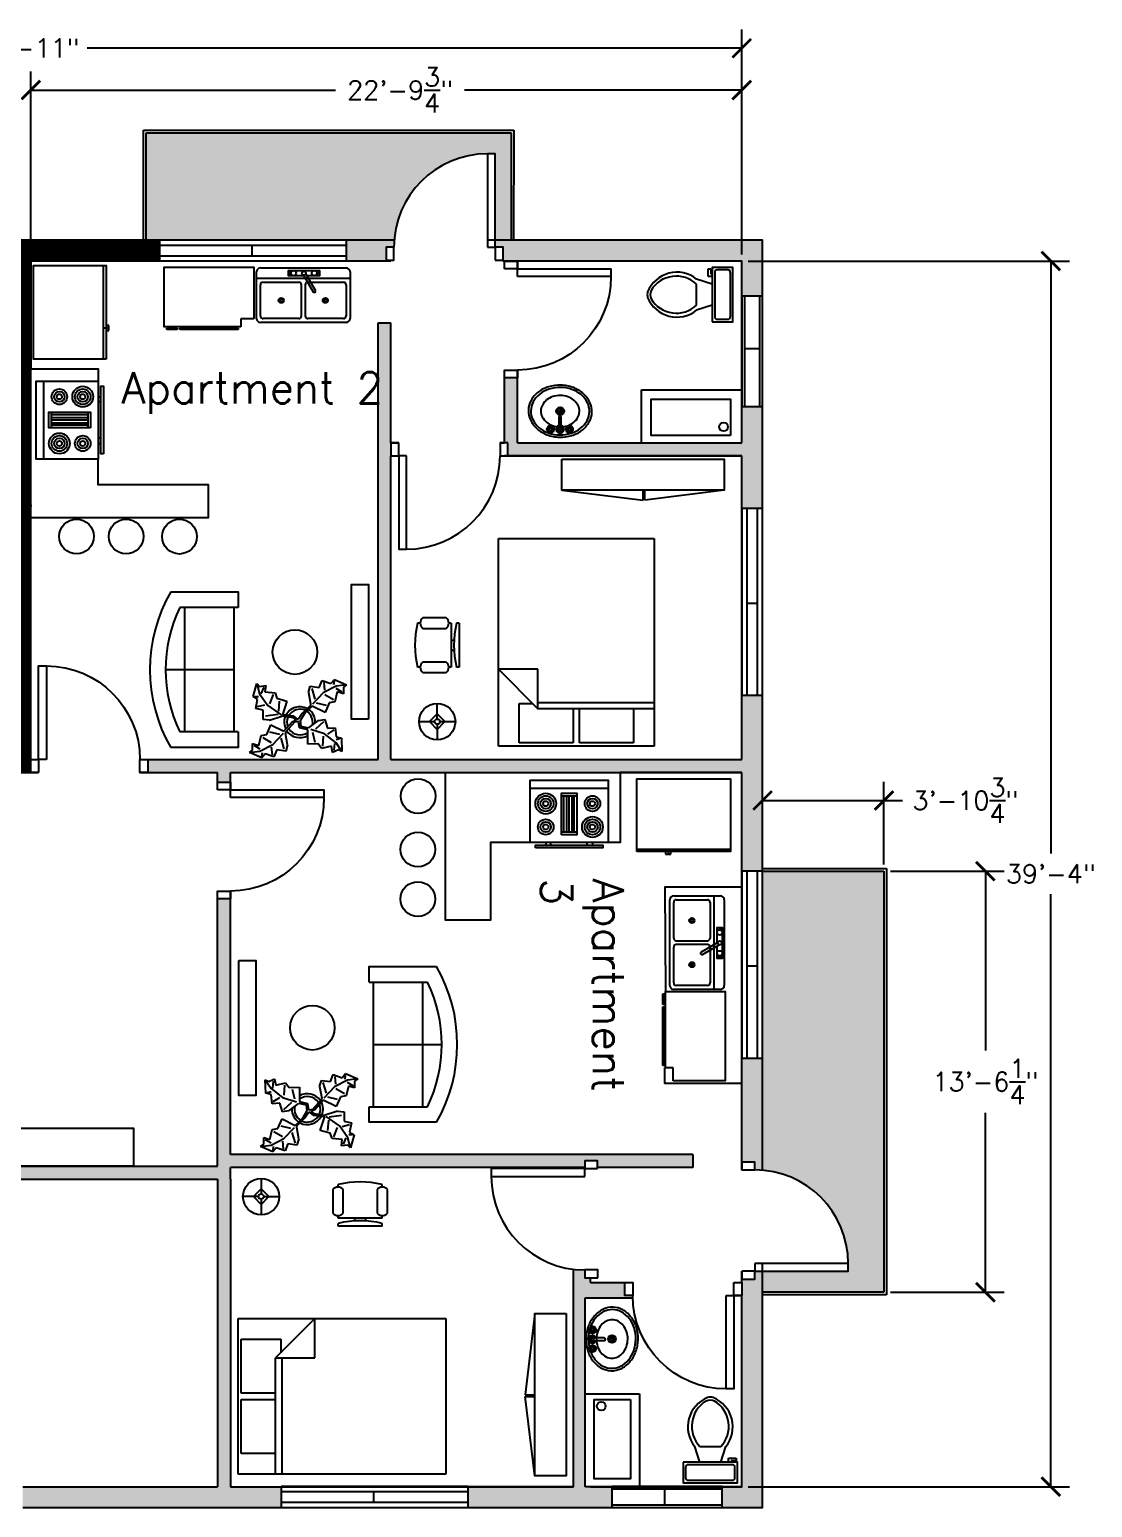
# Model space of a CAD drawing. Header units: inches. Extents: x 580 to 1329, y 344 to 913.
# Drawn here: x 920 to 1329, y 344 to 913 of the extents above; entities that cross this region are included whole.
import ezdxf

# ---------------------------------------------------------------- set-up
doc = ezdxf.new("R2010")
doc.units = ezdxf.units.IN
doc.header["$MEASUREMENT"] = 0
for name, color, linetype in [('Blocks', 4, 'Continuous'), ('Dimensions', 1, 'Continuous'), ('Door', 6, 'Continuous'), ('Hatches', 3, 'Continuous'), ('Text', 2, 'Continuous'), ('Window', 5, 'Continuous')]:
    doc.layers.add(name, color=color, linetype=linetype)
doc.styles.get("Standard").update_dxf_attribs({"font": 'simplex.shx'})
doc.dimstyles.new('Dim', dxfattribs={"dimscale": 40, "dimtxt": 0.18, "dimasz": 0.18, "dimexe": 0.18, "dimexo": 0.0625, "dimgap": 0.09, "dimtad": 0, "dimtih": 1, "dimtoh": 1, "dimzin": 0, "dimdsep": 46, "dimlunit": 4, "dimtxsty": 'Standard', "dimblk": 'ARCHTICK', "dimcen": 0.09, "dimadec": 0, "dimazin": 0, "dimtfac": 1, "dimtofl": 0, "dimtmove": 0, "dimatfit": 3, "dimfxl": 1, "dimtolj": 1, "dimtzin": 0, "dimarcsym": 0})

# ---------------------------------------------------------------- blocks, each defined once
blk = doc.blocks.new('Door 1')
at = {"layer": 'Door'}
for points in [[(-6, 6), (-3, 6), (-3, 42), (-6, 42)], [(-6, 6), (-3, 6), (-3, 42), (-6, 42)], [(-6, 6), (-3, 6), (-3, 42), (-6, 42)], [(-45, 0.99), (-42, 0.99), (-42, 6), (-45, 6)], [(-3, 1), (0, 1), (0, 6), (-3, 6)]]:
    blk.add_lwpolyline(points, close=True, dxfattribs=at)
blk.add_arc((-6, 6), 36, 90, 180, dxfattribs=at)
blk.add_arc((-6, 6), 36, 90, 180, dxfattribs=at)
blk.add_arc((-6, 6), 36, 90, 180, dxfattribs=at)
blk = doc.blocks.new('Window 1')
at = {"layer": 'Window'}
for p, q in [((0, 7.99), (-72, 7.99)), ((-72, 7.99), (-72, 0)), ((0, 6), (-72, 6)), ((-36.5, 6), (-36.5, 2)), ((0, 0), (0, 7.99)), ((0, 0), (0, 7.82)), ((-72, 2), (0, 2)), ((-72, 0), (0, 0))]:
    blk.add_line(p, q, dxfattribs=at)
blk = doc.blocks.new('Window 2')
at = {"layer": 'Window'}
blk.add_line((-29.77, 7), (-29.77, 1), dxfattribs=at)
for points in [[(-50.02, 0), (-7.57, 0), (-7.57, 7.99), (-50.02, 7.99)], [(-50.02, 1), (-7.57, 1), (-7.57, 7), (-50.02, 7)]]:
    blk.add_lwpolyline(points, close=True, dxfattribs=at)
blk = doc.blocks.new('Range-Oven - 30 in top')
for p, q in [((0, -3), (30, -3)), ((12, -6), (18, -6)), ((13, -20), (13, -6)), ((14, -6), (14, -20)), ((15, -20), (15, -6)), ((16, -6), (16, -20)), ((17, -20), (17, -6)), ((18, -20), (12, -20)), ((6, -24), (6, -25)), ((8, -25), (8, -24)), ((22, -25), (22, -24)), ((24, -24), (24, -25))]:
    blk.add_line(p, q)
for points in [[(0, -24), (0, 0), (30, 0), (30, -24)], [(12, -21), (12, -5), (18, -5), (18, -21)], [(2, -26), (2, -25), (28, -25), (28, -26)]]:
    blk.add_lwpolyline(points, close=True)
for centre, radius in [((6, -9), 4), ((6, -9), 3), ((6, -9), 2), ((6, -9), 1), ((24, -9), 3), ((24, -9), 2), ((24, -9), 1), ((6, -18), 3), ((6, -18), 2), ((6, -18), 1), ((24, -18), 4), ((24, -18), 3), ((24, -18), 2), ((24, -18), 1)]:
    blk.add_circle(centre, radius)
blk = doc.blocks.new('Refrigerator-2 door - 36 in top')
for p, q in [((0, -26.999999), (36, -26.999999)), ((11, -27.999999), (11, -28.999999)), ((12, -26.999999), (12, -28.999999)), ((13, -28.999999), (13, -27.999999)), ((11, -28.999999), (13, -28.999999))]:
    blk.add_line(p, q)
blk.add_lwpolyline([(0, -27.999999), (0, 0), (36, 0), (36, -27.999999)], close=True)
blk = doc.blocks.new('A$C3CE5625D')
blk.add_blockref('Refrigerator-2 door - 36 in top', (0, 0))
blk = doc.blocks.new('Sink-double - 36 in top')
for p, q in [((-18, -4), (18, -4)), ((-0.75, -18.5), (-0.75, -6.5)), ((0.75, -6.5), (0.75, -18.5))]:
    blk.add_line(p, q)
for points in [[(-16.5, 0), (16.5, 0)], [(-18, -19.5), (-18, -1.5)], [(-15.5, -5.5), (-1.75, -5.5)], [(1.75, -5.5), (15.5, -5.5)], [(18, -1.5), (18, -19.5)], [(-16.5, -18.5), (-16.5, -6.5)], [(16.5, -6.5), (16.5, -18.5)], [(16.5, -21), (-16.5, -21)], [(-1.75, -19.5), (-15.5, -19.5)], [(15.5, -19.5), (1.75, -19.5)]]:
    blk.add_lwpolyline(points)
for centre, radius in [((-8.5, -12.5), 1), ((-8.5, -12.5), 0.5), ((8.5, -12.5), 1), ((8.5, -12.5), 0.5)]:
    blk.add_circle(centre, radius)
for centre, radius, start, end in [((-16.5, -1.5), 1.5, 90, 180), ((16.5, -1.5), 1.5, 0, 90), ((-15.5, -6.5), 1, 90, 180), ((-1.75, -6.5), 1, 0, 90), ((1.75, -6.5), 1, 90, 180), ((15.5, -6.5), 1, 0, 90), ((-16.5, -19.5), 1.5, 180, 270), ((-15.5, -18.5), 1, 180, 270), ((-1.75, -18.5), 1, 270, 0), ((1.75, -18.5), 1, 180, 270), ((15.5, -18.5), 1, 270, 0), ((16.5, -19.5), 1.5, 270, 0)]:
    blk.add_arc(centre, radius, start, end)
blk = doc.blocks.new('Faucet - kit sink top')
for p, q in [((-5.5, -0.75), (-5.5, -1.25)), ((-4.94278, -0.75), (-5.5, -0.75)), ((-5.5, -1.25), (-4.94278, -1.25)), ((-0.14775, -1.7441), (3.56698, -8.1782)), ((4.43301, -7.6782), (0.71828, -1.2441)), ((4.94278, -0.75), (5.5, -0.75)), ((5.5, -1.25), (4.94278, -1.25)), ((5.5, -0.75), (5.5, -1.25))]:
    blk.add_line(p, q)
blk.add_lwpolyline([(-0.00587, -2), (-6, -2), (-6, 0), (6, 0), (6, -2), (1.15195, -2)])
for centre, radius in [((-4, -1), 1), ((4, -1), 1), ((0, -1), 0.75)]:
    blk.add_circle(centre, radius)
blk.add_arc((4, -7.9282), 0.5, 210, 30)
blk = doc.blocks.new('Base Cabinet 1 Door - side')
for p, q in [((-24, 33.5), (-23.5, 33.5)), ((-24, 29.5), (-24, 33.5)), ((-23.5, 29.5), (-24, 29.5)), ((-24, 6), (-24, 28.5)), ((-24, 28.5), (-23.5, 28.5)), ((-23.5, 33.5), (-23.5, 29.5)), ((-23.5, 28.5), (-23.5, 6)), ((-23.5, 6), (-24, 6)), ((-20, 5), (-23, 5)), ((-20, 0), (-20, 5))]:
    blk.add_line(p, q)
blk.add_lwpolyline([(-23, 5), (-23, 34.5), (0, 34.5), (0, 0), (-20, 0)])
blk = doc.blocks.new('Bed - Queen')
at = {"linetype": 'Continuous'}
for p, q in [((0, -80.00003), (0, 0)), ((0, 0), (59.99999, 0)), ((59.99999, 0), (59.99999, -80.00003)), ((7.99999, -1.2), (28.79998, -1.2)), ((7.99999, -14.4), (7.99999, -1.2)), ((28.79998, -1.2), (28.79998, -14.4)), ((31.19999, -1.2), (51.99999, -1.2)), ((31.19999, -14.4), (31.19999, -1.2)), ((51.99999, -1.2), (51.99999, -16.4)), ((0, -14.4), (44.8, -14.4)), ((44.8, -16.8), (0, -16.8)), ((59.99999, -29.6), (44.8, -14.4)), ((44.8, -14.4), (44.8, -29.6)), ((51.99999, -16.4), (46.79936, -16.4)), ((44.8, -29.6), (59.99999, -29.6)), ((59.99999, -80.00003), (0, -80.00003))]:
    blk.add_line(p, q, dxfattribs=at)
blk = doc.blocks.new('Chair - Desk')
at = {"linetype": 'Continuous'}
for p, q in [((-8.5, 0), (-8.5, -1)), ((-8.5, 0), (8.5, 0)), ((8.5, 0), (8.5, -1)), ((-10.5, -5), (-10.5, -14)), ((-8.5, -3), (-8.5, -4)), ((-8.5, -3), (8.5, -3)), ((-6.5, -14), (-6.5, -5)), ((-2, -3), (-2, -1.9355)), ((2, -1.9576), (2, -3)), ((6.5, -5), (6.5, -14)), ((8.5, -3), (8.5, -4)), ((10.5, -14), (10.5, -5)), ((-8.5, -15), (-8.5, -16)), ((8.5, -15), (8.5, -16))]:
    blk.add_line(p, q, dxfattribs=at)
for centre, radius, start, end in [((-8.5, -6.5), 2.5, 36.8699, 143.1301), ((0, 34.625), 36.625, 256.5803, 283.4197), ((8.5, -6.5), 2.5, 36.8699, 143.1301), ((-8.5, -12.5), 2.5, 216.8699, 323.1301), ((0, 19.625), 36.625, 256.5803, 283.4197), ((8.5, -12.5), 2.5, 216.8699, 323.1301)]:
    blk.add_arc(centre, radius, start, end, dxfattribs=at)
blk = doc.blocks.new('Lamp - Table')
at = {"linetype": 'Continuous'}
for p, q in [((0, 7), (0, 1)), ((-1, 0), (-7, 0)), ((0, 3), (-3, 0)), ((-3, 0), (0, -3)), ((3, 0), (0, 3)), ((0, -3), (3, 0)), ((1, 0), (7, 0)), ((0, -1), (0, -7))]:
    blk.add_line(p, q, dxfattribs=at)
for radius in [7, 1]:
    blk.add_circle((0, 0), radius, dxfattribs=at)
blk = doc.blocks.new('Plant - Rubber or Philodendron')
at = {"linetype": 'Continuous'}
for p, q in [((-16.2005, 11.4774), (-13.9899, 8.1064)), ((-16.2005, 11.4774), (-14.8639, 10.7964)), ((-16.0159, 6.3329), (-16.2005, 11.4774)), ((-14.8639, 10.7964), (-12.6195, 11.8975)), ((-12.6195, 11.8975), (-12.1909, 9.4345)), ((8.8871, 10.7908), (9.9809, 13.4933)), ((9.9809, 13.4933), (13.3837, 12.301)), ((10.5828, 12.6946), (10.8893, 9.7953)), ((13.3837, 12.301), (14.68, 13.9039)), ((14.5816, 13.2037), (14.3848, 11.8033)), ((14.68, 13.9039), (19.3848, 11.8146)), ((19.3848, 11.8146), (15.3859, 11.3055)), ((19.3848, 11.8146), (18.1868, 10.9119)), ((-14.0069, 5.8704), (-16.0159, 6.3329)), ((-15.3434, 6.5514), (-13.9984, 6.9884)), ((-13.5868, 2.2894), (-14.0069, 5.8704)), ((-13.9899, 8.1064), (-9.5434, 4.7185)), ((-13.3174, 8.325), (-13.0735, 11.0065)), ((-12.1909, 9.4345), (-8.3829, 10.3)), ((-8.8369, 9.409), (-9.0894, 5.6095)), ((-8.3829, 10.3), (-7.0549, 8.501)), ((-7.0549, 8.501), (-3.0284, 8.6941)), ((-4.8529, 4.012), (-5.7184, 7.82)), ((-3.0284, 8.6941), (-3.0709, 3.1041)), ((4.6914, 8.8812), (5.3859, 11.2828)), ((4.6914, 8.8812), (5.5014, 4.4831)), ((5.3859, 11.2828), (8.8871, 10.7908)), ((5.9878, 10.4842), (7.1971, 6.3869)), ((10.3916, 8.7942), (6.2847, 4.4028)), ((15.3859, 11.3055), (10.3916, 8.7942)), ((14.2977, 6.1031), (10.9934, 7.9956)), ((15.7909, 9.1065), (14.8995, 5.3044)), ((15.2875, 10.6053), (17.5907, 9.2105)), ((18.1925, 8.4119), (15.7909, 9.1065)), ((18.1868, 10.9119), (18.1925, 8.4119)), ((-10.6784, 2.491), (-13.5868, 2.2894)), ((-13.1329, 3.1804), (-10.6614, 4.727)), ((-9.5858, -0.8715), (-10.6784, 2.491)), ((-9.5434, 4.7185), (-4.1917, 2.9888)), ((-9.1318, 0.0195), (-5.9793, 2.9025)), ((-7.1228, -0.443), (-3.5248, 2.2131)), ((-3.5248, 2.2131), (-3.3011, 2.4355)), ((-3.3011, 2.4355), (-0.5306, 1.7947)), ((-3.0709, 3.1041), (0.0797, 2.3163)), ((-0.5306, 1.7947), (-0.2255, -0.5527)), ((-0.5306, 1.7947), (-0.5306, 1.7947)), ((0.0797, 2.3163), (0.4866, -0.031)), ((0.4866, -0.031), (2.1141, 0.2298)), ((2.1141, 0.2298), (5.4346, 3.9146)), ((6.1032, 3.6844), (2.8262, -0.031)), ((5.4346, 3.9146), (5.5014, 4.4831)), ((11.1089, 1.1958), (6.1032, 3.6844)), ((7.7005, 4.8881), (11.5025, 3.9967)), ((12.7005, 4.8994), (11.1089, 1.1958)), ((14.8995, 5.3044), (12.7005, 4.8994)), ((-11.3237, -7.2629), (-9.7321, -3.5593)), ((-9.7321, -3.5593), (-4.7264, -6.0479)), ((-7.1228, -0.443), (-9.5858, -0.8715)), ((-2.019, -3.6148), (-4.7264, -6.0479)), ((-4.0579, -6.2781), (-0.9375, -3.1608)), ((-2.019, -3.6148), (-0.2255, -0.5527)), ((-0.9375, -3.1608), (0.5883, -0.8135)), ((0.5883, -0.8135), (2.2447, -2.0916)), ((2.8262, -0.031), (1.3003, -0.5527)), ((1.3003, -0.5527), (2.4193, -1.4655)), ((2.2447, -2.0916), (6.7108, -2.6626)), ((2.4193, -1.4655), (6.895, -2.1175)), ((4.943, -7.9659), (6.7108, -2.6626)), ((11.6605, -0.5413), (6.895, -2.1175)), ((12.3677, -6.1981), (7.219, -2.6772)), ((8.125, -4.0768), (7.7715, -7.9659)), ((8.3544, -2.7453), (13.1973, -2.1704)), ((11.6605, -0.5413), (14.1354, -0.8948)), ((14.1354, -0.8948), (14.1354, -4.4304)), ((14.1354, -4.4304), (16.9638, -5.1375)), ((16.9638, -5.1375), (16.2567, -8.673)), ((-16.8157, -10.7754), (-14.4141, -11.4699)), ((-16.8101, -13.2754), (-16.8157, -10.7754)), ((-14.4141, -11.4699), (-13.5228, -7.6679)), ((-14.0091, -13.669), (-9.0148, -11.1577)), ((-13.5228, -7.6679), (-11.3237, -7.2629)), ((-12.921, -8.4665), (-9.6166, -10.359)), ((-6.3237, -7.2516), (-10.1257, -6.3602)), ((-9.0148, -11.1577), (-4.9047, -6.8122)), ((-4.611, -12.8477), (-5.8203, -8.7504)), ((-4.1246, -6.8466), (-4.0579, -6.2781)), ((-3.3146, -11.2447), (-4.1246, -6.8466)), ((-3.3146, -11.2447), (-4.0092, -13.6463)), ((8.8321, -9.0266), (4.943, -7.9659)), ((9.5392, -11.1479), (8.8321, -9.0266)), ((13.4283, -11.5015), (9.5392, -11.1479)), ((10.2463, -10.4408), (11.6605, -6.9053)), ((15.5496, -10.7943), (12.3677, -6.1981)), ((16.2567, -5.8446), (13.4283, -6.5517)), ((14.8425, -10.7943), (13.7819, -13.2692)), ((16.6103, -14.6834), (15.5496, -10.7943)), ((17.3174, -9.7337), (15.9032, -9.7337)), ((16.2567, -8.673), (18.0245, -9.7337)), ((18.0245, -9.7337), (16.6103, -14.6834)), ((-18.008, -14.1781), (-16.8101, -13.2754)), ((-18.008, -14.1781), (-14.0091, -13.669)), ((-13.3032, -16.2674), (-18.008, -14.1781)), ((-13.9107, -12.9688), (-16.2139, -11.574)), ((-12.0069, -14.6645), (-13.3032, -16.2674)), ((-13.2048, -15.5672), (-13.008, -14.1668)), ((-8.6042, -15.8568), (-12.0069, -14.6645)), ((-9.206, -15.0581), (-9.5126, -12.1588)), ((-7.5103, -13.1543), (-8.6042, -15.8568)), ((-4.0092, -13.6463), (-7.5103, -13.1543)), ((13.0748, -13.9763), (13.4283, -11.5015)), ((15.5496, -13.6228), (13.0748, -13.9763)), ((16.6103, -14.6834), (15.5496, -13.6228))]:
    blk.add_line(p, q, dxfattribs=at)
for centre, radius, start, end in [((0, 0), 6.1275, 34.37569, 120.1028), ((0.0308, 0.1664), 6, 178.6147, 235.1169), ((0.0308, 0.1664), 5, 168.1647, 238.6725), ((-0.0601, -0.2075), 5.2461, 33.82192, 124.9414), ((-0.2664, 0.1682), 5.2775, 338.4094, 20.03007), ((-0.098, 0.1364), 6.1288, 341.2017, 26.09184), ((-0.0234, 0.3825), 6.1492, 242.5812, 331.2714), ((-0.1102, 0.4886), 5.2883, 247.3711, 327.472)]:
    blk.add_arc(centre, radius, start, end, dxfattribs=at)
blk = doc.blocks.new('Sofa - Roundback Loveseat 5 ft.')
at = {"linetype": 'Continuous'}
for p, q in [((0, -32.44198), (0, -5.99998)), ((-24, -33.99998), (-24, -11.46958)), ((-23.9998, -13.38178), (23.99986, -13.38178)), ((24.00004, -33.99998), (24.00004, -11.46958)), ((-24, -32.44198), (24.00004, -32.44198))]:
    blk.add_line(p, q, dxfattribs=at)
for points in [[(-24, -33.99998), (-30, -33.99998), (-30, -7.99998)], [(30.00004, -7.99998), (30.00004, -33.99998), (24.00004, -33.99998)]]:
    blk.add_lwpolyline(points, dxfattribs=at)
for centre, radius, start, end in [((0, -60.24998), 60.24998, 60.13715, 119.8628), ((0, -61.38438), 55.38444, 64.32083, 115.6792)]:
    blk.add_arc(centre, radius, start, end, dxfattribs=at)
blk = doc.blocks.new('A$C481D0E73')
blk.add_blockref('Sofa - Roundback Loveseat 5 ft.', (0, 0))
blk = doc.blocks.new('Toilet - top')
for p, q in [((9.5, -6), (9.5, -2)), ((-10, -8.5), (-8, -8.5)), ((-10, -9.5), (-10, -8.5)), ((-7, -9.5), (-10, -9.5)), ((-8, -8.5), (-8, -8)), ((-7, -8), (-7, -9.5)), ((-4, -8), (-6, -14)), ((4, -8), (6, -14)), ((4, -14), (-4, -14))]:
    blk.add_line(p, q)
blk.add_lwpolyline([(10.5, -8), (10.5, 0), (-10.5, 0), (-10.5, -8)], close=True)
for points in [[(-9.5, -2), (-9.5, -6)], [(8.5, -1), (-8.5, -1)], [(-8.5, -7), (8.5, -7)]]:
    blk.add_lwpolyline(points)
for centre, radius, start, end in [((-8.62, -1.88), 0.884, 81.8699, 188.1301), ((8.62, -1.88), 0.884, 351.8699, 98.1301), ((-8.62, -6.12), 0.884, 171.8699, 278.1301), ((8.62, -6.12), 0.884, 261.8699, 8.1301), ((3.52, -21.58), 12.17, 141.4691, 247.9714), ((4.2, -21.82), 11.33, 136.3677, 238.9468), ((-3.52, -21.58), 12.17, 292.0284, 38.5307), ((-4.2, -21.82), 11.33, 301.053, 43.6321), ((0, -27.88), 4, 245.7318, 294.2682), ((0, -29), 4, 254.8605, 285.1395)]:
    blk.add_arc(centre, radius, start, end)
blk = doc.blocks.new('A$C278E23AF')
blk.add_blockref('Toilet - top', (0, 0))
blk = doc.blocks.new('Sink - Oval top')
for p, q in [((-1, 0), (1, 0)), ((0, 1), (0, -1))]:
    blk.add_line(p, q)
at = {"linetype": 'Continuous'}
for points in [[(-12.23, 0.39, 0.117634), (-11.46, -3.36, 0.104469), (-8.88, -6.8, 0.090016), (-5.08, -9.07, 0.08192), (-0.32, -10.02, 0.08192), (4.49, -9.38, 0.090016), (8.42, -7.36, 0.104469), (11.22, -4.09, 0.117634), (12.23, -0.39, 0.117634), (11.46, 3.36, 0.104469), (8.88, 6.8, 0.090016), (5.08, 9.07, 0.08192), (0.32, 10.02, 0.08192), (-4.49, 9.38, 0.090016), (-8.42, 7.36, 0.104469), (-11.22, 4.09, 0.117634)], [(-11.29, 0.16, 0.118622), (-10.52, -3.25, 0.104678), (-8.07, -6.36, 0.089562), (-4.54, -8.37, 0.081185), (-0.13, -9.15, 0.081185), (4.3, -8.49, 0.089562), (7.89, -6.58, 0.104678), (10.42, -3.55, 0.118622), (11.29, -0.16, 0.118622), (10.52, 3.25, 0.104678), (8.07, 6.36, 0.089562), (4.54, 8.37, 0.081185), (0.13, 9.15, 0.081185), (-4.3, 8.49, 0.089562), (-7.89, 6.58, 0.104678), (-10.42, 3.55, 0.118622)], [(-7.42, 0.08, 0.118283), (-6.91, -2.17, 0.104607), (-5.29, -4.21, 0.089718), (-2.97, -5.53, 0.081436), (-0.07, -6.04, 0.081436), (2.84, -5.59, 0.089718), (5.2, -4.33, 0.104607), (6.86, -2.32, 0.118283), (7.42, -0.08, 0.118283), (6.91, 2.17, 0.104607), (5.29, 4.21, 0.089718), (2.97, 5.53, 0.081436), (0.07, 6.04, 0.081436), (-2.84, 5.59, 0.089718), (-5.2, 4.33, 0.104607), (-6.86, 2.32, 0.118283)]]:
    blk.add_lwpolyline(points, format="xyb", close=True, dxfattribs=at)
for radius in [1.5, 1]:
    blk.add_circle((0, 0), radius)
blk = doc.blocks.new('Faucet - Bathroom top')
for p, q in [((-4.107, 0.125), (-4.375, 0.125)), ((-3.75, 0.4788), (-3.75, 0.75)), ((-3.5, 0.482), (-3.5, 0.75)), ((-3.1461, 0.125), (-2.875, 0.125)), ((3.143, 0.125), (2.875, 0.125)), ((3.5, 0.4788), (3.5, 0.75)), ((3.75, 0.482), (3.75, 0.75)), ((4.1039, 0.125), (4.375, 0.125)), ((-4.1039, -0.125), (-4.375, -0.125)), ((-3.75, -0.4821), (-3.75, -0.75)), ((-3.5, -0.4789), (-3.5, -0.75)), ((-3.143, -0.125), (-2.875, -0.125)), ((-0.5, -0.8639), (-0.5, -4.5)), ((0.5, -4.5), (0.5, -0.8631)), ((3.1461, -0.125), (2.875, -0.125)), ((3.5, -0.4821), (3.5, -0.75)), ((3.75, -0.4789), (3.75, -0.75)), ((4.107, -0.125), (4.375, -0.125))]:
    blk.add_line(p, q)
for centre, radius in [((-3.625, 0), 1.375), ((-4.625, 0), 0.2795), ((-3.625, 0), 0.5), ((-3.625, 1), 0.2795), ((-2.625, 0), 0.2795), ((0, 0), 0.5), ((3.625, 0), 1.375), ((2.625, 0), 0.2795), ((3.625, 0), 0.5), ((3.625, 1), 0.2795), ((4.625, 0), 0.2795), ((-3.625, -1), 0.2795), ((3.625, -1), 0.2795)]:
    blk.add_circle(centre, radius)
for centre, radius, start, end in [((-3.625, 0), 1, 105.2407, 164.2093), ((-3.625, 0), 1, 16.44125, 74.07887), ((0, 0), 1.5, 289.6514, 250.3603), ((0, 0), 1, 300.3431, 239.7554), ((3.625, 0), 1, 106.12, 164.0884), ((3.625, 0), 1, 16.23422, 73.90469), ((-3.625, 0), 1, 196.2342, 253.9047), ((-3.625, 0), 1, 286.12, 344.0884), ((0, -4.5), 0.5, 180, 0), ((3.625, 0), 1, 196.4413, 254.0789), ((3.625, 0), 1, 285.2407, 344.2093)]:
    blk.add_arc(centre, radius, start, end)
blk = doc.blocks.new('A$C04D30047')
blk.add_blockref('Faucet - Bathroom top', (0, 0))
blk = doc.blocks.new('_ArchTick')
at = {"color": 0, "linetype": 'ByBlock', "const_width": 0.15}
blk.add_lwpolyline([(-0.5, -0.5), (0.5, 0.5)], dxfattribs=at)
blk = doc.blocks.new('*D38')
at = {"layer": 'Defpoints', "color": 0, "transparency": 16777216}
for p in [(1194.37, 889.61), (920.55, 823.78), (1194.37, 823.78)]:
    blk.add_point(p, dxfattribs=at)
at = {"layer": 'Dimensions', "color": 0, "lineweight": -2, "transparency": 16777216}
for p, q in [((920.55, 826.28), (920.55, 896.81)), ((1194.37, 826.28), (1194.37, 896.81)), ((920.55, 889.61), (1037.91, 889.61)), ((1194.37, 889.61), (1087.62, 889.61))]:
    blk.add_line(p, q, dxfattribs=at)
at = {"layer": 'Dimensions', "color": 0, "lineweight": -2, "transparency": 16777216, "xscale": 7.199999999999999, "yscale": 7.199999999999999, "zscale": 7.199999999999999, "rotation": 180}
blk.add_blockref('_ArchTick', (920.55, 889.61), dxfattribs=at)
at = {"layer": 'Dimensions', "color": 0, "lineweight": -2, "transparency": 16777216, "xscale": 7.199999999999999, "yscale": 7.199999999999999, "zscale": 7.199999999999999}
blk.add_blockref('_ArchTick', (1194.37, 889.61), dxfattribs=at)
at = {"layer": 'Dimensions', "color": 0, "transparency": 16777216, "insert": (1062.77, 889.61), "char_height": 7.2, "attachment_point": 5}
blk.add_mtext('\\A1;22\'-9{\\H1x;\\S3/4;}"', dxfattribs=at)
blk = doc.blocks.new('*D39')
at = {"layer": 'Defpoints', "color": 0, "transparency": 16777216}
for p in [(1194.37, 823.78), (1194.37, 351.78), (1313.41, 351.78)]:
    blk.add_point(p, dxfattribs=at)
at = {"layer": 'Dimensions', "color": 0, "lineweight": -2, "transparency": 16777216}
for p, q in [((1196.87, 823.78), (1320.61, 823.78)), ((1313.41, 823.78), (1313.41, 595.67)), ((1313.41, 351.78), (1313.41, 579.89)), ((1196.87, 351.78), (1320.61, 351.78))]:
    blk.add_line(p, q, dxfattribs=at)
at = {"layer": 'Dimensions', "color": 0, "lineweight": -2, "transparency": 16777216, "xscale": 7.199999999999999, "yscale": 7.199999999999999, "zscale": 7.199999999999999}
for p, rotation in [((1313.41, 823.78), 90), ((1313.41, 351.78), 270)]:
    blk.add_blockref('_ArchTick', p, dxfattribs=dict(at, rotation=rotation))
at = {"layer": 'Dimensions', "color": 0, "transparency": 16777216, "insert": (1313.41, 587.78), "char_height": 7.2, "attachment_point": 5}
blk.add_mtext('\\A1;39\'-4"', dxfattribs=at)
blk = doc.blocks.new('*D40')
at = {"layer": 'Defpoints', "color": 0, "transparency": 16777216}
for p in [(643.37, 905.71), (643.37, 823.78), (1194.37, 823.78)]:
    blk.add_point(p, dxfattribs=at)
at = {"layer": 'Dimensions', "color": 0, "lineweight": -2, "transparency": 16777216}
for p, q in [((643.37, 826.28), (643.37, 912.91)), ((1194.37, 826.28), (1194.37, 912.91)), ((643.37, 905.71), (895.56, 905.71)), ((1194.37, 905.71), (942.19, 905.71))]:
    blk.add_line(p, q, dxfattribs=at)
at = {"layer": 'Dimensions', "color": 0, "lineweight": -2, "transparency": 16777216, "xscale": 7.199999999999999, "yscale": 7.199999999999999, "zscale": 7.199999999999999, "rotation": 180}
blk.add_blockref('_ArchTick', (643.37, 905.71), dxfattribs=at)
at = {"layer": 'Dimensions', "color": 0, "lineweight": -2, "transparency": 16777216, "xscale": 7.199999999999999, "yscale": 7.199999999999999, "zscale": 7.199999999999999}
blk.add_blockref('_ArchTick', (1194.37, 905.71), dxfattribs=at)
at = {"layer": 'Dimensions', "color": 0, "transparency": 16777216, "insert": (918.87, 905.71), "char_height": 7.2, "attachment_point": 5}
blk.add_mtext('\\A1;45\'-11"', dxfattribs=at)
blk = doc.blocks.new('*D45')
at = {"layer": 'Defpoints', "color": 0, "transparency": 16777216}
for p in [(1249.14, 616.03), (1202.37, 588.84), (1249.14, 588.84)]:
    blk.add_point(p, dxfattribs=at)
at = {"layer": 'Dimensions', "color": 0, "lineweight": -2, "transparency": 16777216}
for p, q in [((1202.37, 591.34), (1202.37, 623.23)), ((1249.14, 591.34), (1249.14, 623.23)), ((1202.37, 616.03), (1249.14, 616.03)), ((1249.14, 616.03), (1256.34, 616.03))]:
    blk.add_line(p, q, dxfattribs=at)
at = {"layer": 'Dimensions', "color": 0, "lineweight": -2, "transparency": 16777216, "xscale": 7.199999999999999, "yscale": 7.199999999999999, "zscale": 7.199999999999999, "rotation": 180}
blk.add_blockref('_ArchTick', (1202.37, 616.03), dxfattribs=at)
at = {"layer": 'Dimensions', "color": 0, "lineweight": -2, "transparency": 16777216, "xscale": 7.199999999999999, "yscale": 7.199999999999999, "zscale": 7.199999999999999}
blk.add_blockref('_ArchTick', (1249.14, 616.03), dxfattribs=at)
at = {"layer": 'Dimensions', "color": 0, "transparency": 16777216, "insert": (1280.51, 616.03), "char_height": 7.2, "attachment_point": 5}
blk.add_mtext('\\A1;3\'-10{\\H1x;\\S3/4;}"', dxfattribs=at)
blk = doc.blocks.new('*D46')
at = {"layer": 'Defpoints', "color": 0, "transparency": 16777216}
for p in [(1249.14, 588.84), (1249.14, 426.64), (1288.21, 426.64)]:
    blk.add_point(p, dxfattribs=at)
at = {"layer": 'Dimensions', "color": 0, "lineweight": -2, "transparency": 16777216}
for p, q in [((1251.64, 588.84), (1295.41, 588.84)), ((1288.21, 588.84), (1288.21, 519.74)), ((1288.21, 426.64), (1288.21, 495.74)), ((1251.64, 426.64), (1295.41, 426.64))]:
    blk.add_line(p, q, dxfattribs=at)
at = {"layer": 'Dimensions', "color": 0, "lineweight": -2, "transparency": 16777216, "xscale": 7.199999999999999, "yscale": 7.199999999999999, "zscale": 7.199999999999999}
for p, rotation in [((1288.21, 588.84), 90), ((1288.21, 426.64), 270)]:
    blk.add_blockref('_ArchTick', p, dxfattribs=dict(at, rotation=rotation))
at = {"layer": 'Dimensions', "color": 0, "transparency": 16777216, "insert": (1288.21, 507.74), "char_height": 7.2, "attachment_point": 5}
blk.add_mtext('\\A1;13\'-6{\\H1x;\\S1/4;}"', dxfattribs=at)

msp = doc.modelspace()

# ---------------------------------------------------------------- hatches: boundary and pattern name
h = msp.add_hatch()
h.set_pattern_fill('AR-HBONE', color=256)
h.paths.add_polyline_path([(875.03, 875.5), (730.085, 875.5), (730.085, 831.78), (738.088, 831.78), (738.088, 864.776), (741.088, 864.776, -0.3899537), (776.962, 831.78), (875.03, 831.78)])
h.paths.add_polyline_path([(1096.413, 865.062), (1099.413, 865.062), (1099.413, 831.78), (1105.504, 831.78), (1105.504, 873.152), (964.897, 873.152), (964.897, 831.78), (1060.516, 831.78, -0.3922483)])
h.paths.add_polyline_path([(1249.137, 588.836), (1202.373, 588.836), (1202.373, 516.836), (1202.373, 473.625, -0.3899537), (1235.369, 437.75), (1235.369, 434.75), (1202.373, 434.75), (1202.373, 426.644), (1249.137, 426.644)])
at = {"layer": 'Hatches'}
h = msp.add_hatch(dxfattribs=at)
h.set_pattern_fill('ANSI31', color=256)
h.paths.add_polyline_path([(730.837, 753.87), (733.837, 753.866), (735.088, 753.866), (735.088, 777.944), (730.088, 777.944), (730.088, 753.802), (643.373, 753.802), (643.373, 767.762), (635.373, 767.762), (635.373, 728.531), (643.373, 728.531), (643.373, 748.802), (730.837, 748.861)])
h.paths.add_polyline_path([(920.545, 823.78), (970.148, 823.78), (970.148, 831.78), (869.607, 831.78), (869.607, 823.78), (915.545, 823.78), (915.545, 782.285), (915.545, 631.82), (914.079, 631.82), (914.079, 626.82), (920.545, 626.82), (920.545, 632.82)])
h = msp.add_hatch(color=256, dxfattribs=at)
h.dxf.hatch_style = 1
h.paths.add_polyline_path([(1057.413, 829.062), (1060.413, 829.062, -0.0188953), (1060.516, 831.78), (1042.148, 831.78), (1042.148, 823.78), (1059.261, 823.78), (1059.261, 824.055), (1057.413, 824.055)])
h.paths.add_polyline_path([(1202.373, 831.78), (1099.413, 831.78), (1099.413, 829.062), (1102.413, 829.062), (1102.413, 823.78), (1194.373, 823.78), (1194.373, 810.203), (1202.373, 810.203)])
h = msp.add_hatch(color=256, dxfattribs=at)
h.dxf.hatch_style = 1
h.paths.add_polyline_path([(1202.373, 656.531), (1194.373, 656.531), (1194.373, 631.82), (1059.261, 631.82), (1059.261, 748.802), (1059.261, 753.802), (1059.261, 799.974), (1054.261, 799.974), (1054.261, 631.82), (965.545, 631.82), (965.545, 626.82), (992.442, 626.82), (992.442, 623.126), (997.442, 623.126), (997.442, 626.82), (1194.373, 626.82), (1194.373, 588.836), (1202.189, 588.836), (1202.373, 588.836)])
h = msp.add_hatch(color=256, dxfattribs=at)
h.dxf.hatch_style = 1
h.paths.add_polyline_path([(1202.373, 767.762), (1194.373, 767.762), (1194.373, 753.802), (1107.987, 753.802), (1107.987, 778.78), (1102.987, 778.78), (1102.987, 753.802), (1104.261, 753.802), (1104.261, 748.802), (1194.373, 748.802), (1194.373, 728.531), (1202.189, 728.531), (1202.373, 728.531)])
h = msp.add_hatch(color=256, dxfattribs=at)
h.dxf.hatch_style = 1
h.paths.add_polyline_path([(643.373, 527.49), (635.373, 527.49), (635.373, 343.78), (751.39, 343.78), (751.39, 351.78), (643.373, 351.78), (643.373, 470.202), (730.837, 470.202), (730.837, 475.202), (643.373, 475.202)])
h.paths.add_polyline_path([(997.442, 474.72), (1131.158, 474.72), (1133.869, 474.72), (1133.869, 477.252), (1138.866, 477.252), (1138.866, 474.72), (1175.541, 474.72), (1175.541, 479.72), (997.442, 479.72), (997.442, 578.126), (992.442, 578.126), (992.442, 475.202), (781.829, 475.202), (781.829, 478.202), (776.829, 478.202), (776.829, 475.202), (775.837, 475.202), (775.837, 470.202), (992.442, 470.202), (992.442, 351.78), (917.442, 351.78), (917.442, 349.768), (917.442, 343.78), (1016.991, 343.78), (1016.991, 351.78), (997.442, 351.78), (997.442, 470.202)])
h.paths.add_polyline_path([(845.442, 349.768), (845.442, 351.78), (823.39, 351.78), (823.39, 343.78), (845.442, 343.78)], flags=17)
h = msp.add_hatch(color=256, dxfattribs=at)
h.dxf.hatch_style = 1
edge = h.paths.add_edge_path()
edge.add_line((1194.373, 476.75), (1199.369, 476.75))
edge.add_line((1199.369, 476.75), (1199.369, 473.75))
edge.add_arc((1199.369, 437.75), 36, 85.21392, 90, ccw=False)
edge.add_line((1202.373, 473.625), (1202.373, 516.836))
edge.add_line((1202.373, 516.836), (1194.373, 516.836))
edge.add_line((1194.373, 516.836), (1194.373, 476.75))
h.paths.add_polyline_path([(1202.373, 434.75), (1199.369, 434.75), (1199.369, 431.75), (1194.373, 431.75), (1194.373, 425.415), (1194.373, 425.415), (1194.373, 424.487), (1194.373, 424.487), (1194.373, 351.78), (1186.819, 351.78), (1186.819, 343.78), (1202.373, 343.78)])
h = msp.add_hatch(color=256, dxfattribs=at)
h.dxf.hatch_style = 1
edge = h.paths.add_edge_path()
edge.add_line((1144.357, 351.78), (1134.119, 351.78))
edge.add_line((1134.119, 351.78), (1134.119, 424.487))
edge.add_line((1134.119, 424.487), (1152.385, 424.487))
edge.add_arc((1188.373, 425.415), 36, 180, 181.47719, ccw=False)
edge.add_line((1152.373, 425.415), (1149.373, 425.415))
edge.add_line((1149.373, 425.415), (1149.373, 430.43))
edge.add_line((1149.373, 430.43), (1136.158, 430.43))
edge.add_line((1136.158, 430.43), (1136.158, 432.252))
edge.add_line((1136.158, 432.252), (1133.869, 432.252))
edge.add_line((1133.869, 432.252), (1133.869, 435.252))
edge.add_arc((1133.869, 471.252), 36, 263.21602, 270, ccw=False)
edge.add_line((1129.617, 435.505), (1129.617, 351.78))
edge.add_line((1129.617, 351.78), (1088.991, 351.78))
edge.add_line((1088.991, 351.78), (1088.991, 343.78))
edge.add_line((1088.991, 343.78), (1144.357, 343.78))
edge.add_line((1144.357, 343.78), (1144.357, 351.78))

# ---------------------------------------------------------------- linework, layer by layer
for p, q in [((963.897, 831.78), (963.904, 874.152)), ((963.904, 874.152), (1106.528, 874.152)), ((964.897, 831.78), (964.897, 873.152)), ((964.897, 873.152), (1105.504, 873.152)), ((1105.504, 873.152), (1105.504, 831.78)), ((1106.528, 874.152), (1106.504, 831.78)), ((776.962, 831.78), (964.897, 831.78)), ((920.545, 631.82), (920.545, 823.78)), ((1059.261, 823.78), (1044.978, 823.78)), ((1059.261, 823.78), (1059.261, 824.055)), ((1102.321, 823.78), (1102.321, 824.066)), ((1107.987, 817.78), (1107.987, 823.78)), ((1054.261, 631.82), (1054.261, 799.974)), ((1054.261, 799.974), (1059.261, 799.974)), ((1059.261, 753.802), (1059.261, 799.974)), ((1059.261, 799.974), (1059.261, 799.974)), ((1102.987, 753.802), (1102.987, 781.78)), ((1107.987, 753.802), (1107.987, 781.78)), ((1059.261, 753.802), (1062.261, 753.802)), ((1101.261, 753.802), (1102.987, 753.802)), ((1107.987, 753.802), (1194.373, 753.802)), ((1054.261, 631.82), (1054.261, 748.802)), ((1059.261, 631.82), (1059.261, 748.802)), ((1059.261, 631.82), (1059.261, 748.802)), ((1101.261, 748.802), (1194.373, 748.802)), ((1194.373, 748.802), (1102.987, 748.802)), ((1125.102, 735.474), (1125.102, 735.474)), ((920.545, 631.82), (923.545, 631.82)), ((920.545, 631.82), (923.545, 631.82)), ((962.545, 631.82), (1054.261, 631.82)), ((962.545, 631.82), (1054.261, 631.82)), ((1059.261, 631.82), (1194.373, 631.82)), ((911.079, 626.82), (920.545, 626.82)), ((911.079, 626.82), (923.545, 626.82)), ((920.545, 626.82), (923.545, 626.82)), ((962.545, 626.82), (992.442, 626.82)), ((962.545, 626.82), (992.442, 626.82)), ((992.442, 620.126), (992.442, 626.82)), ((997.442, 626.82), (1194.373, 626.82)), ((997.442, 620.126), (997.442, 626.82)), ((1202.373, 589.836), (1250.137, 589.878)), ((1202.373, 588.836), (1202.373, 588.836)), ((1202.373, 588.836), (1202.373, 588.836)), ((1202.373, 588.836), (1249.137, 588.836)), ((1249.137, 588.836), (1249.137, 426.644)), ((1250.137, 589.878), (1250.137, 425.644)), ((992.442, 475.202), (992.442, 581.126)), ((997.442, 479.72), (997.442, 581.126)), ((1175.541, 479.72), (997.442, 479.72)), ((1175.541, 479.72), (1175.541, 474.72)), ((781.829, 475.202), (992.442, 475.202)), ((997.442, 470.202), (997.442, 474.72)), ((1133.869, 474.72), (997.442, 474.72)), ((1133.869, 471.252), (1133.869, 474.72)), ((1175.541, 474.72), (1138.866, 474.72)), ((1175.541, 474.72), (1175.541, 474.72)), ((1194.373, 473.75), (1194.373, 474.72)), ((769.837, 470.202), (992.442, 470.202)), ((992.442, 470.202), (992.442, 351.78)), ((997.442, 470.202), (997.442, 351.78)), ((1129.617, 351.78), (1129.617, 435.525)), ((1129.617, 351.78), (1129.617, 435.355)), ((1194.373, 430.412), (1194.373, 434.75)), ((1136.158, 430.43), (1136.158, 432.252)), ((1136.158, 430.43), (1152.373, 430.43)), ((1191.373, 430.412), (1194.373, 430.412)), ((1134.119, 351.78), (1134.119, 424.487)), ((1134.119, 351.78), (1134.119, 424.487)), ((1134.119, 424.487), (1152.385, 424.487)), ((1191.373, 425.415), (1194.373, 425.415)), ((1194.373, 351.78), (1194.373, 425.415)), ((1249.137, 426.644), (1202.373, 426.644)), ((1250.137, 425.644), (1202.373, 425.644)), ((1114.73, 418.414), (1114.73, 418.414)), ((997.442, 351.78), (997.442, 351.78)), ((997.442, 351.78), (1129.617, 351.78)), ((997.442, 351.78), (1129.617, 351.78)), ((1129.617, 351.78), (1080.37, 351.78)), ((1194.373, 351.78), (1134.119, 351.78))]:
    msp.add_line(p, q)
for points in [[(1060.516, 831.78), (776.962, 831.78)], [(1202.373, 473.625), (1202.373, 831.78), (1096.413, 831.78)], [(1059.261, 823.78), (920.545, 823.78)], [(920.545, 823.78), (920.545, 782.298), (946.487, 782.298), (946.522, 777.523)], [(1194.373, 753.802), (1194.373, 823.78), (1102.321, 823.78)], [(920.545, 724.981), (920.545, 724.981), (988.91, 724.981), (988.91, 737.557), (946.518, 737.557), (946.522, 747.523)], [(1194.373, 631.82), (1194.373, 748.802)], [(920.545, 729.882), (920.545, 729.23)], [(1112.875, 599.82), (1097.579, 599.82), (1097.579, 569.985), (1080.318, 569.985), (1080.318, 626.82)], [(1194.373, 626.82), (1147.573, 626.82), (1147.573, 599.807), (1142.875, 599.82)], [(1194.373, 474.72), (1194.373, 626.82)], [(1194.373, 582.608), (1194.373, 582.608), (1164.773, 582.608), (1165.008, 542.524)], [(1164.946, 542.524), (1165.008, 542.524)], [(1194.373, 474.72), (1194.373, 507.075), (1164.749, 507.075), (1164.749, 513.024)], [(1194.373, 473.75), (1194.373, 474.72)], [(917.442, 343.78), (1202.373, 343.78), (1202.373, 437.75)], [(1194.373, 432.252), (1194.373, 434.75)], [(1136.158, 351.78), (1194.373, 351.78), (1194.373, 424.487)], [(917.442, 351.78), (992.442, 351.78)], [(997.442, 351.78), (1129.617, 351.78)]]:
    msp.add_lwpolyline(points)
msp.add_lwpolyline([(880.437, 489.891), (960.043, 489.891), (960.043, 475.202), (880.437, 475.202)], close=True)
at = {"layer": 'Blocks'}
for p, q in [((1155.79, 753.802), (1155.79, 774.111)), ((1155.79, 774.111), (1194.373, 774.111)), ((1125.102, 735.474), (1125.102, 735.474)), ((1125.102, 735.474), (1156.428, 731.702)), ((1156.428, 731.702), (1156.428, 735.474)), ((1187.536, 735.474), (1157.016, 731.702)), ((1157.016, 731.702), (1157.016, 735.474)), ((1157.016, 731.702), (1157.016, 731.702)), ((1114.73, 418.414), (1110.958, 387.088)), ((1114.73, 418.414), (1114.73, 418.414)), ((1110.958, 387.088), (1114.73, 387.088)), ((1134.119, 387.489), (1155.009, 387.489)), ((1155.009, 387.489), (1155.009, 351.78)), ((1114.73, 355.98), (1110.958, 386.5)), ((1110.958, 386.5), (1110.958, 386.5)), ((1110.958, 386.5), (1114.73, 386.5))]:
    msp.add_line(p, q, dxfattribs=at)
for points in [[(1190.033, 756.56), (1159.444, 756.56), (1159.444, 770.512), (1190.033, 770.512)], [(1125.102, 747.462), (1187.536, 747.462), (1187.536, 735.474), (1125.102, 735.474)], [(1050.541, 647.314), (1044.053, 647.314), (1044.053, 699.201), (1050.541, 699.201)], [(1000.661, 554.35), (1007.15, 554.35), (1007.15, 502.463), (1000.661, 502.463)], [(1126.718, 418.414), (1126.718, 355.98), (1114.73, 355.98), (1114.73, 418.414)], [(1151.534, 385.41), (1151.534, 354.821), (1137.582, 354.821), (1137.582, 385.41)]]:
    msp.add_lwpolyline(points, close=True, dxfattribs=at)
for centre, radius in [((1187.399, 759.868), 1.672), ((938.138, 717.702), 6.686), ((957.238, 717.702), 6.686), ((977.777, 717.628), 6.686), ((1022.24, 673.164), 8.571), ((1069.697, 617.715), 6.686), ((1069.624, 597.176), 6.686), ((1069.624, 578.076), 6.686), ((1028.962, 528.5), 8.571), ((1140.277, 382.776), 1.672)]:
    msp.add_circle(centre, radius, dxfattribs=at)

# ---------------------------------------------------------------- block references
for name, p, rotation in [('A$C3CE5625D', (921.513, 786.004), 89.99999999999999), ('Base Cabinet 1 Door - side', (1006.448, 821.463), 90), ('A$C278E23AF', (1190.977, 810.825), 270), ('Range-Oven - 30 in top', (922.522, 747.523), 89.99999999999999), ('A$C04D30047', (1124.352, 759.029), 180), ('Bed - Queen', (1160.671, 636.976), 180), ('A$C481D0E73', (966.407, 666.402), 89.99999999999999), ('Chair - Desk', (1085.501, 675.819), 270.0000889156416), ('Plant - Rubber or Philodendron', (1024.144, 646.355), 180), ('Lamp - Table', (1077.052, 646.39), 89.99999999999999), ('Sink-double - 36 in top', (1187.653, 561.292), 270), ('Faucet - kit sink top', (1186.881, 561.173), 270), ('A$C481D0E73', (1084.795, 522.09), 270), ('Chair - Desk', (1047.394, 452.151), 180.000022193699), ('Bed - Queen', (1000.376, 356.572), 90), ('Sink - Oval top', (1144.416, 408.654), 270), ('A$C04D30047', (1136.92, 408.535), 89.99999999999999), ('A$C278E23AF', (1182.262, 353.222), 180)]:
    msp.add_blockref(name, p, dxfattribs=dict(at, rotation=rotation))
for name, p in [('Sink-double - 36 in top', (1025.48, 821.108)), ('Faucet - kit sink top', (1025.728, 820.081)), ('Sink - Oval top', (1124.419, 765.951)), ('Range-Oven - 30 in top', (1112.875, 623.82)), ('A$C3CE5625D', (1154, 624.342)), ('Base Cabinet 1 Door - side', (1188.008, 508.024)), ('Plant - Rubber or Philodendron', (1027.058, 496.967)), ('Lamp - Table', (1009.247, 463.489))]:
    msp.add_blockref(name, p, dxfattribs=at)
at = {"layer": 'Dimensions'}
msp.add_blockref('Door 1', (1102.413, 823.062), dxfattribs=at)
at = {"layer": 'Dimensions', "rotation": 270}
msp.add_blockref('Door 1', (1193.369, 431.75), dxfattribs=at)
at = {"layer": 'Window'}
for name, p in [('Window 1', (1042.148, 823.792)), ('Window 1', (1088.991, 343.792)), ('Window 2', (1194.394, 343.793))]:
    msp.add_blockref(name, p, dxfattribs=at)
at = {"layer": 'Window', "xscale": -1}
for p, rotation in [((1101.987, 823.78), 269.9999999999993), ((920.545, 625.827), 359.9999999999997), ((991.438, 623.126), 269.9999999999993), ((1194.373, 431.415), 180)]:
    msp.add_blockref('Door 1', p, dxfattribs=dict(at, rotation=rotation))
at = {"layer": 'Window'}
for name, p, rotation in [('Window 2', (1194.386, 760.187), 270), ('Door 1', (1059.261, 754.806), 180.0000000000007), ('Window 1', (1202.373, 728.531), 90), ('Window 1', (1202.373, 588.836), 90), ('Door 1', (1139.869, 477.252), 90)]:
    msp.add_blockref(name, p, dxfattribs=dict(at, rotation=rotation))

# ---------------------------------------------------------------- texts
at = {"layer": 'Text', "insert": (955.501, 780.954), "char_height": 12, "attachment_point": 1}
msp.add_mtext_dynamic_manual_height_columns('Apartment 2', width=98.76039, gutter_width=1, heights=[0], dxfattribs=at)
at = {"layer": 'Text', "insert": (1148.999, 586.016), "char_height": 12, "attachment_point": 1, "rotation": 270}
msp.add_mtext_dynamic_manual_height_columns('Apartment 3', width=72.13418, gutter_width=1, heights=[0], dxfattribs=at)

# ---------------------------------------------------------------- dimensions: what is measured, and where the dimension line sits
at = {"layer": 'Dimensions'}
for base, p1, p2, picture, middle in [((643.373, 905.709), (1194.373, 823.78), (643.373, 823.78), '*D40', (918.873, 905.709)), ((1194.373, 889.61), (920.545, 823.78), (1194.373, 823.78), '*D38', (1062.767, 889.61)), ((1249.137, 616.032), (1202.373, 588.836), (1249.137, 588.836), '*D45', (1280.509, 616.032))]:
    dim = msp.add_linear_dim(base=base, p1=p1, p2=p2, dimstyle='Dim', dxfattribs=at)
    dim.commit()
    dim.dimension.update_dxf_attribs({"geometry": picture, "text_midpoint": middle, "dimtype": 160})
for base, p1, p2, picture, middle in [((1313.411, 351.78), (1194.373, 823.78), (1194.373, 351.78), '*D39', (1313.411, 587.78)), ((1288.215, 426.644), (1249.137, 588.836), (1249.137, 426.644), '*D46', (1288.215, 507.74))]:
    dim = msp.add_linear_dim(base=base, p1=p1, p2=p2, angle=90, dimstyle='Dim', dxfattribs=at)
    dim.commit()
    dim.dimension.update_dxf_attribs({"geometry": picture, "text_midpoint": middle, "dimtype": 160})

doc.saveas('drawing.dxf')
